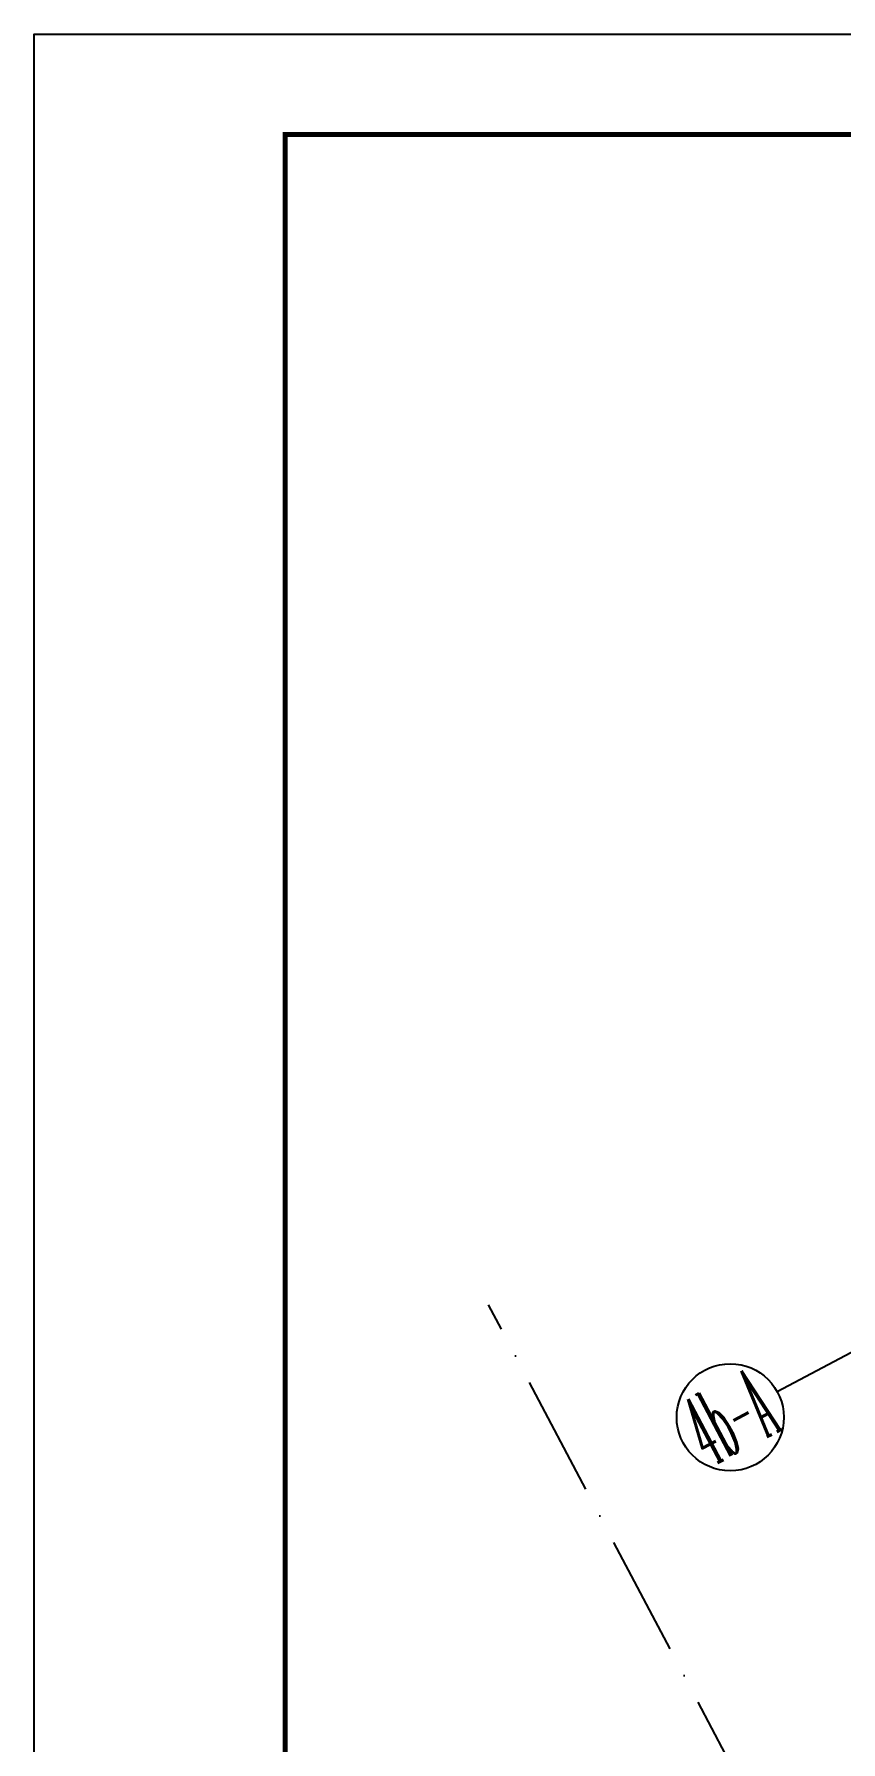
# Model space of a CAD drawing. Extents: x -803796 to -501762, y -1479216 to -846035.
# Drawn here: x -590862 to -578810, y -1228843 to -1203336 of the extents above; entities that cross this region are included whole.
import ezdxf
from ezdxf.enums import TextEntityAlignment as Align

# ---------------------------------------------------------------- set-up
doc = ezdxf.new("R2010")
doc.units = 0
doc.header["$LTSCALE"] = 1500
doc.linetypes.add('XAR-GRID-03区-FP02$0$ACAD_ISO10W100', pattern=[18, 12, -3, 0, -3])
for name, color, linetype in [('BORDER', 7, 'CONTINUOUS'), ('XAR-GRID-03区-FP02$0$DOTE', 250, 'XAR-GRID-03区-FP02$0$ACAD_ISO10W100'), ('XREF-GRID-04区$0$AXIS', 3, 'CONTINUOUS')]:
    doc.layers.add(name, color=color, linetype=linetype)
doc.styles.add('XREF-GRID-04区$0$_TCH_AXIS', font='COMPLEX', dxfattribs={"bigfont": 'GBCBIG'})

msp = doc.modelspace()

# ---------------------------------------------------------------- linework, layer by layer
at = {"layer": 'BORDER', "elevation": -3.1}
msp.add_lwpolyline([(-590861.8, -1266335.8), (-590861.8, -1203335.8), (-501761.8, -1203335.8), (-501761.8, -1266335.8)], close=True, dxfattribs=at)
at = {"layer": 'BORDER', "const_width": 75, "elevation": -3.1}
msp.add_lwpolyline([(-587111.8, -1264835.8), (-587111.8, -1204835.8), (-503261.8, -1204835.8), (-503261.8, -1264835.8)], close=True, dxfattribs=at)
at = {"layer": 'XAR-GRID-03区-FP02$0$DOTE', "ltscale": 0.1}
msp.add_line((-576319.3, -1237006.7), (-584075.1, -1222312.8), dxfattribs=at)
at = {"layer": 'XREF-GRID-04区$0$AXIS'}
msp.add_line((-575081.3, -1221142.8), (-579760.1, -1223612.4), dxfattribs=at)
msp.add_circle((-580462.8, -1223994.8), 800, dxfattribs=at)

# ---------------------------------------------------------------- texts
at = {"layer": 'XREF-GRID-04区$0$AXIS', "color": 7, "style": 'XREF-GRID-04区$0$_TCH_AXIS', "width": 0.284848}
msp.add_text('4b-A', height=1050, rotation=27.82625, dxfattribs=at).set_placement((-580764.1, -1224735.9), (-579680.9, -1224164.1), align=Align.FIT)

doc.saveas('drawing.dxf')
